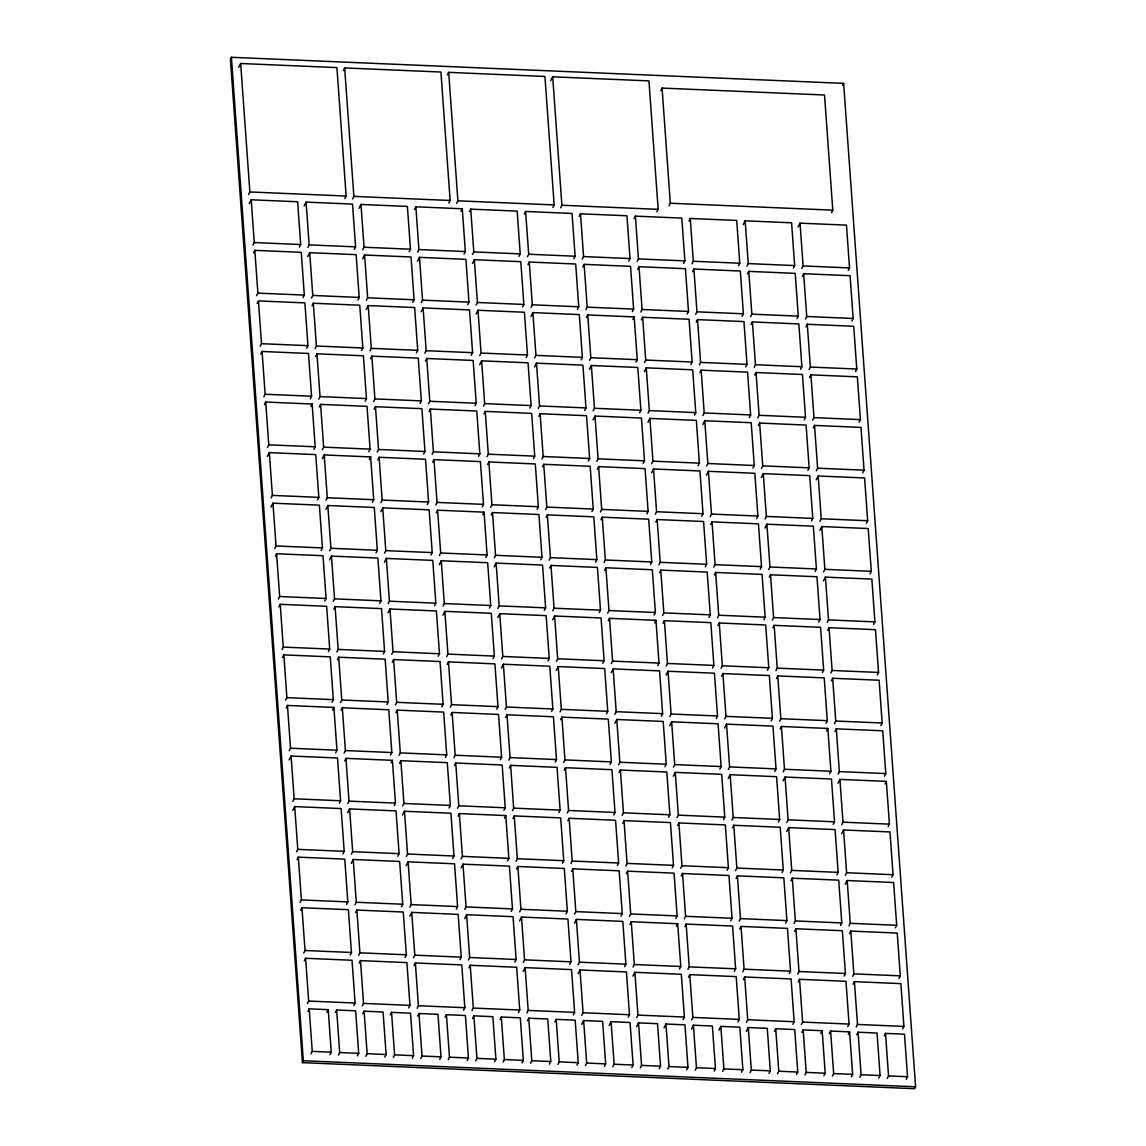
<?xml version="1.0" encoding="UTF-8"?>
<svg xmlns="http://www.w3.org/2000/svg" width="1146" height="1146" viewBox="0 0 1146 1146"><rect width="100%" height="100%" fill="white"/><g stroke="black" fill="none" stroke-linecap="round" stroke-linejoin="round"><path stroke-width="1.5" d="M231.392 57.3L230.418 59.22L302.444 1062.629L914.608 1088.7L915.582 1086.78L843.628 83.372L231.392 57.3L303.332 1060.709L302.372 1062.629M238.726 67.342L240.66 63.503L336.924 67.6L346.135 196.052L344.846 198.616M248.582 194.505L249.871 191.955L240.66 63.503M249.269 203.616L251.203 199.776L297.631 201.753L300.696 244.528L299.407 247.092M252.98 245.115L254.269 242.551L251.203 199.776M343.385 70.493L344.66 67.929L440.924 72.026L450.134 200.478L448.845 203.043M253.538 252.894L254.827 250.344L301.255 252.321L304.32 295.095L303.031 297.659M256.604 295.682L257.893 293.118L254.827 250.344M304.148 205.951L306.082 202.111L352.51 204.088L355.575 246.863L354.3 249.427M257.162 303.461L258.452 300.911L304.879 302.888L307.945 345.662L306.655 348.226M307.859 247.45L309.148 244.886L306.082 202.111M260.228 346.25L261.517 343.685L258.452 300.911M307.787 256.518L309.707 252.679L356.134 254.656L359.199 297.43L357.924 299.994M260.787 354.028L262.076 351.478L308.503 353.455L311.569 396.23L310.294 398.794M352.581 198.946L353.87 196.381L344.66 67.929M311.497 298.017L312.772 295.453L309.707 252.679M263.852 396.817L265.141 394.253L262.076 351.478M359.042 208.286L360.961 204.446L407.389 206.423L410.469 249.212L409.179 251.762M312.056 305.81L313.331 303.246L359.758 305.223L362.838 347.997L361.549 350.561M264.411 404.595L265.7 402.045L312.127 404.022L315.193 446.797L313.918 449.361M447.384 74.92L448.673 72.356L544.937 76.467L554.148 204.919L552.859 207.469M362.752 249.785L364.041 247.221L360.961 204.446M315.121 348.585L316.396 346.02L313.331 303.246M267.491 447.384L268.766 444.82L265.7 402.045M362.666 258.853L364.6 255.014L411.027 256.991L414.093 299.779L412.804 302.329M315.68 356.377L316.955 353.813L363.397 355.79L366.462 398.564L365.173 401.129M267.405 456.452L269.324 452.613L315.752 454.59L318.832 497.364L317.542 499.928M310.853 406.572L312.127 404.022M366.376 300.352L367.665 297.788L364.6 255.014M318.746 399.152L320.035 396.588L316.955 353.813M414.565 209.346L415.855 206.796L462.282 208.773L465.348 251.547L464.058 254.097M271.115 497.951L272.39 495.387L269.324 452.613M366.29 309.42L368.224 305.581L414.651 307.558L417.717 350.332L416.428 352.896M319.304 406.945L320.594 404.38L367.021 406.357L370.086 449.132L368.797 451.696M271.029 507.019L272.949 503.18L319.39 505.157L322.456 547.931L321.166 550.495M417.631 252.12L418.92 249.57L415.855 206.796M370 350.92L371.29 348.355L368.224 305.581M322.37 449.719L323.659 447.155L320.594 404.38M417.545 261.188L419.479 257.363L465.906 259.34L468.972 302.114L467.683 304.664M274.739 548.504L276.028 545.954L272.949 503.18M370.559 358.712L371.848 356.148L418.276 358.125L421.341 400.899L420.052 403.464M322.284 458.787L324.218 454.948L370.645 456.925L373.711 499.699L372.421 502.263M275.298 556.297L276.587 553.747L323.014 555.724L326.08 598.499L324.791 601.063M456.595 203.372L457.884 200.808L448.673 72.356M460.993 211.322L462.282 208.773M421.255 302.687L422.545 300.137L419.479 257.363M373.625 401.487L374.914 398.923L371.848 356.148M469.445 211.681L470.734 209.131L517.161 211.108L520.227 253.882L518.952 256.432M325.994 500.286L327.283 497.722L324.218 454.948M421.169 311.755L423.103 307.916L469.531 309.907L472.596 352.682L471.307 355.231M278.363 599.072L279.653 596.522L276.587 553.747M374.183 409.28L375.473 406.715L421.9 408.692L424.965 451.467L423.676 454.031M325.908 509.354L327.842 505.515L374.269 507.492L377.335 550.266L376.046 552.83M278.922 606.864L280.211 604.314L326.639 606.291L329.704 649.066L328.415 651.616M550.753 80.621L552.687 76.796L648.951 80.893L658.162 209.346L656.873 211.895M369.356 459.489L370.645 456.925M472.51 254.455L473.799 251.905L470.734 209.131M424.88 353.255L426.169 350.705L423.103 307.916M377.249 452.054L378.538 449.49L375.473 406.715M472.439 263.523L474.358 259.698L520.785 261.675L523.851 304.449L522.576 306.999M329.618 550.854L330.908 548.289L327.842 505.515M425.438 361.047L426.727 358.483L473.155 360.46L476.22 403.249L474.945 405.799M281.988 649.639L283.277 647.089L280.211 604.314M377.808 459.847L379.097 457.283L425.524 459.26L428.59 502.034L427.3 504.598M329.532 559.921L331.466 556.082L377.894 558.059L380.959 600.833L379.67 603.398M282.546 657.432L283.836 654.882L330.263 656.859L333.328 699.633L332.039 702.183M476.149 305.022L477.424 302.472L474.358 259.698M428.504 403.822L429.793 401.272L426.727 358.483M524.338 214.016L525.613 211.466L572.04 213.443L575.12 256.217L573.831 258.781M380.873 502.621L382.162 500.057L379.097 457.283M476.063 314.09L477.982 310.265L524.41 312.242L527.475 355.016L526.2 357.566M333.242 601.421L334.532 598.857L331.466 556.082M429.062 411.615L430.352 409.05L476.779 411.027L479.845 453.816L478.57 456.366M285.612 700.206L286.901 697.656L283.836 654.882M380.787 511.689L382.721 507.85L429.148 509.827L432.214 552.601L430.939 555.165M333.801 609.199L335.09 606.649L381.518 608.626L384.583 651.401L383.294 653.965M286.171 707.999L287.46 705.449L333.887 707.426L336.953 750.2L335.663 752.75M527.404 256.79L528.693 254.24L525.613 211.466M479.773 355.589L481.048 353.04L477.982 310.265M432.142 454.389L433.417 451.839L430.352 409.05M527.962 264.583L529.251 262.033L575.679 264.01L578.744 306.784L577.455 309.348M384.497 553.189L385.787 550.624L382.721 507.85M479.687 364.657L481.607 360.832L528.034 362.809L531.114 405.584L529.824 408.134M336.867 651.988L338.156 649.424L335.09 606.649M560.609 207.798L561.898 205.249L552.687 76.796M432.701 462.182L433.976 459.618L480.403 461.594L483.483 504.383L482.194 506.933M289.236 750.773L290.525 748.223L287.46 705.449M384.426 562.256L386.345 558.417L432.773 560.394L435.838 603.168L434.563 605.733M337.425 659.767L338.715 657.217L385.142 659.194L388.208 701.968L386.933 704.532M289.15 759.841L291.084 756.016L337.511 757.993L340.577 800.768L339.288 803.317M531.028 307.357L532.317 304.807L529.251 262.033M483.397 406.157L484.686 403.607L481.607 360.832M579.217 216.365L580.506 213.801L626.934 215.777L629.999 258.552L628.71 261.116M332.598 709.976L333.887 707.426M435.767 504.956L437.041 502.406L433.976 459.618M530.942 316.439L532.876 312.6L579.303 314.577L582.369 357.351L581.079 359.901M388.136 603.756L389.411 601.192L386.345 558.417M483.956 413.95L485.245 411.4L531.672 413.377L534.738 456.151L533.449 458.701M340.505 702.555L341.78 699.991L338.715 657.217M436.325 512.749L437.6 510.185L484.042 512.162L487.107 554.951L485.818 557.5M292.86 801.341L294.15 798.791L291.084 756.016M388.05 612.824L389.969 608.984L436.397 610.961L439.477 653.736L438.187 656.3M341.05 710.334L342.339 707.784L388.766 709.761L391.832 752.535L390.557 755.099M292.789 810.408L294.708 806.583L341.136 808.56L344.201 851.335L342.926 853.885M660.784 90.649L662.073 88.084L824.518 95.003L832.784 210.148L831.495 212.698M582.283 259.139L583.572 256.575L580.506 213.801M534.652 357.924L535.941 355.375L532.876 312.6M487.021 456.724L488.311 454.174L485.245 411.4M582.841 266.932L584.131 264.368L630.558 266.345L633.623 309.119L632.334 311.683M439.391 555.524L440.68 552.974L437.6 510.185M534.566 367.007L536.5 363.167L582.927 365.144L585.993 407.919L584.704 410.469M391.76 654.323L393.035 651.759L389.969 608.984M487.58 464.517L488.869 461.967L535.297 463.944L538.362 506.718L537.073 509.268M344.129 753.123L345.404 750.558L342.339 707.784M439.305 564.591L441.239 560.752L487.666 562.729L490.732 605.518L489.442 608.068M296.499 851.908L297.774 849.358L294.708 806.583M392.319 662.116L393.594 659.552L440.035 661.529L443.101 704.303L441.812 706.867M344.688 760.901L345.963 758.351L392.39 760.328L395.47 803.102L394.181 805.667M297.058 859.701L298.332 857.151L344.76 859.128L347.825 901.902L346.55 904.452M482.753 514.726L484.042 512.162M585.907 309.707L587.196 307.142L584.131 264.368M538.276 408.492L539.565 405.942L536.5 363.167M634.096 218.7L635.385 216.136L681.813 218.112L684.878 260.887L683.589 263.451M490.646 507.291L491.935 504.741L488.869 461.967M586.466 317.485L587.755 314.935L634.182 316.912L637.248 359.686L635.958 362.251M443.015 606.091L444.304 603.541L441.239 560.752M538.835 416.285L540.124 413.735L586.551 415.712L589.617 458.486L588.328 461.036M395.384 704.89L396.674 702.326L393.594 659.552M491.204 515.084L492.494 512.534L538.921 514.511L541.986 557.285L540.697 559.835M347.754 803.69L349.029 801.126L345.963 758.351M442.929 615.158L444.863 611.319L491.29 613.296L494.356 656.085L493.067 658.635M300.123 902.475L301.398 899.925L298.332 857.151M395.943 712.683L397.232 710.119L443.66 712.096L446.725 754.87L445.436 757.434M347.668 812.758L349.587 808.918L396.029 810.895L399.095 853.67L397.805 856.234M300.682 910.268L301.957 907.718L348.384 909.695L351.464 952.469L350.175 955.019M637.162 261.474L638.451 258.91L635.385 216.136M589.531 360.274L590.82 357.71L587.755 314.935M669.049 205.779L670.324 203.229L662.073 88.084M541.9 459.059L543.19 456.509L540.124 413.735M637.72 269.267L639.01 266.703L685.437 268.68L688.502 311.454L687.228 314.018M391.115 762.878L392.39 760.328M494.27 557.858L495.559 555.309L492.494 512.534M589.445 369.341L591.379 365.502L637.806 367.479L640.872 410.254L639.583 412.818M446.639 656.658L447.928 654.108L444.863 611.319M542.459 466.852L543.748 464.302L590.176 466.279L593.241 509.053L591.952 511.603M399.009 755.458L400.298 752.893L397.232 710.119M494.184 566.926L496.118 563.101L542.545 565.078L545.611 607.853L544.321 610.403M351.378 854.257L352.667 851.693L349.587 808.918M447.198 664.451L448.487 661.887L494.914 663.863L497.98 706.652L496.691 709.202M303.747 953.042L305.037 950.492L301.957 907.718M399.567 763.25L400.856 760.686L447.284 762.663L450.349 805.437L449.06 808.002M351.292 863.325L353.226 859.486L399.653 861.463L402.719 904.237L401.429 906.801M304.306 960.835L305.595 958.285L352.023 960.262L355.088 1003.037L353.799 1005.586M632.893 319.476L634.182 316.912M640.8 312.041L642.075 309.477L639.01 266.703M593.155 410.841L594.445 408.277L591.379 365.502M688.99 221.035L690.264 218.471L736.692 220.447L739.772 263.236L738.482 265.786M545.525 509.626L546.814 507.076L543.748 464.302M641.359 319.834L642.634 317.27L689.061 319.247L692.127 362.021L690.852 364.586M497.894 608.426L499.183 605.876L496.118 563.101M593.084 419.909L595.003 416.07L641.431 418.046L644.496 460.821L643.221 463.385M450.263 707.225L451.553 704.661L448.487 661.887M546.083 517.419L547.373 514.869L593.8 516.846L596.865 559.62L595.591 562.17M402.633 806.025L403.922 803.461L400.856 760.686M497.808 617.493L499.742 613.669L546.169 615.646L549.235 658.42L547.946 660.97M355.002 904.824L356.291 902.26L353.226 859.486M450.822 715.018L452.111 712.454L498.539 714.431L501.604 757.22L500.315 759.769M307.372 1003.61L308.661 1001.06L305.595 958.285M402.547 815.093L404.481 811.253L450.908 813.23L453.974 856.005L452.684 858.569M355.561 912.603L356.85 910.053L403.277 912.03L406.343 954.804L405.054 957.368M307.93 1011.402L309.219 1008.852L328.2 1009.655L331.251 1052.171L329.962 1054.721M692.055 263.809L693.33 261.259L690.264 218.471M644.424 362.609L645.699 360.045L642.634 317.27M596.794 461.408L598.069 458.844L595.003 416.07M692.614 271.602L693.889 269.038L740.33 271.015L743.396 313.803L742.107 316.353M549.149 560.193L550.438 557.644L547.373 514.869M644.339 371.676L646.258 367.837L692.685 369.814L695.765 412.589L694.476 415.153M501.518 658.993L502.808 656.443L499.742 613.669M597.353 469.187L598.627 466.637L645.055 468.614L648.12 511.388L646.845 513.952M453.888 757.793L455.177 755.228L452.111 712.454M549.708 567.986L550.997 565.436L597.424 567.413L600.49 610.188L599.215 612.738M326.911 1012.219L328.2 1009.655M406.257 856.592L407.546 854.028L404.481 811.253M501.432 668.061L503.366 664.236L549.794 666.213L552.859 708.987L551.584 711.537M358.626 955.392L359.916 952.827L356.85 910.053M454.446 765.585L455.736 763.021L502.163 764.998L505.228 807.772L503.939 810.337M310.981 1053.919L312.256 1051.369L309.219 1008.852M406.171 865.66L408.105 861.821L454.532 863.798L457.598 906.572L456.309 909.136M359.185 963.17L360.474 960.62L406.902 962.597L409.967 1005.371L408.678 1007.936M335.377 1012.577L336.652 1010.013L355.647 1010.829L358.698 1053.346L357.409 1055.896M695.679 314.376L696.969 311.827L693.889 269.038M648.049 413.176L649.338 410.612L646.258 367.837M743.224 224.645L745.158 220.82L791.585 222.797L794.651 265.571L793.361 268.121M600.418 511.976L601.693 509.411L598.627 466.637M696.238 322.169L697.527 319.605L743.955 321.582L747.02 364.371L745.731 366.921M552.787 610.761L554.062 608.211L550.997 565.436M647.963 422.244L649.897 418.405L696.324 420.381L699.389 463.156L698.1 465.72M505.142 709.56L506.432 707.01L503.366 664.236M600.977 519.754L602.252 517.204L648.679 519.181L651.759 561.955L650.47 564.52M457.512 808.36L458.801 805.796L455.736 763.021M552.701 619.828L554.621 616.004L601.048 617.981L604.128 660.755L602.839 663.305M409.881 907.159L411.17 904.595L408.105 861.821M505.701 717.353L506.99 714.789L553.418 716.78L556.483 759.554L555.208 762.104M362.251 1005.944L363.54 1003.395L360.474 960.62M458.071 816.153L459.36 813.588L505.787 815.565L508.853 858.34L507.578 860.904M338.414 1055.094L339.703 1052.529L336.652 1010.013M409.795 916.227L411.729 912.388L458.156 914.365L461.222 957.139L459.933 959.703M362.809 1013.737L364.099 1011.187L383.079 1011.99L386.13 1054.506L384.841 1057.07M746.934 266.144L748.223 263.594L745.158 220.82M699.304 364.944L700.593 362.394L697.527 319.605M651.673 463.743L652.962 461.179L649.897 418.405M747.493 273.937L748.782 271.387L795.209 273.364L798.275 316.138L796.986 318.688M842.668 85.291L843.628 83.372M604.042 562.543L605.332 559.979L602.252 517.204M699.862 372.737L701.151 370.172L747.579 372.149L750.644 414.938L749.355 417.488M556.412 661.328L557.687 658.778L554.621 616.004M651.587 472.811L653.521 468.972L699.948 470.949L703.014 513.723L701.724 516.287M508.781 760.127L510.056 757.578L506.99 714.789M604.601 570.321L605.89 567.771L652.318 569.748L655.383 612.523L654.094 615.087M461.15 858.927L462.425 856.363L459.36 813.588M556.326 670.396L558.245 666.571L604.687 668.548L607.752 711.322L606.463 713.872M413.505 957.727L414.795 955.162L411.729 912.388M509.34 767.92L510.615 765.356L557.042 767.347L560.122 810.122L558.833 812.672M365.861 1056.254L367.15 1053.704L364.099 1011.187M461.064 867.995L462.984 864.156L509.411 866.132L512.477 908.907L511.202 911.471M414.064 965.519L415.353 962.955L461.781 964.932L464.846 1007.706L463.571 1010.271M390.256 1014.912L391.545 1012.348L410.526 1013.164L413.577 1055.681L412.288 1058.231M750.558 316.711L751.848 314.162L748.782 271.387M702.928 415.511L704.217 412.947L701.151 370.172M798.103 226.98L800.037 223.155L846.464 225.132L849.53 267.906L848.241 270.456M655.297 514.31L656.586 511.746L653.521 468.972M751.117 324.504L752.406 321.954L798.834 323.931L801.899 366.706L800.61 369.256M504.498 818.129L505.787 815.565M607.667 613.11L608.956 610.546L605.89 567.771M702.842 424.579L704.776 420.74L751.203 422.716L754.269 465.505L752.979 468.055M560.036 711.895L561.325 709.345L558.245 666.571M655.856 522.103L657.145 519.539L703.572 521.516L706.638 564.29L705.349 566.855M512.405 810.695L513.68 808.145L510.615 765.356M608.225 620.888L609.514 618.339L655.942 620.315L659.007 663.09L657.718 665.654M464.775 909.494L466.05 906.93L462.984 864.156M560.595 719.688L561.884 717.138L608.311 719.115L611.377 761.889L610.087 764.439M417.144 1008.294L418.419 1005.73L415.353 962.955M512.964 818.488L514.239 815.923L560.681 817.9L563.746 860.689L562.457 863.239M393.307 1057.429L394.582 1054.864L391.545 1012.348M464.689 918.562L466.608 914.723L513.036 916.7L516.115 959.474L514.826 962.038M417.703 1016.072L418.978 1013.522L437.973 1014.325L441.009 1056.841L439.735 1059.405M801.813 268.479L803.102 265.929L800.037 223.155M754.183 367.279L755.472 364.729L752.406 321.954M706.552 466.078L707.841 463.514L704.776 420.74M802.372 276.272L803.661 273.722L850.088 275.699L853.154 318.473L851.879 321.023M658.921 564.878L660.211 562.314L657.145 519.539M754.741 375.071L756.031 372.522L802.458 374.498L805.523 417.273L804.234 419.823M611.291 663.677L612.58 661.113L609.514 618.339M706.466 475.146L708.4 471.307L754.827 473.284L757.893 516.058L756.604 518.622M563.66 762.462L564.949 759.913L561.884 717.138M659.48 572.671L660.769 570.106L707.197 572.083L710.262 614.858L708.973 617.422M516.029 861.262L517.319 858.712L514.239 815.923M611.205 672.745L613.139 668.906L659.566 670.883L662.632 713.657L661.342 716.221M468.399 960.062L469.674 957.497L466.608 914.723M564.219 770.255L565.508 767.705L611.935 769.682L615.001 812.457L613.712 815.007M420.74 1058.589L422.029 1056.039L418.978 1013.522M516.588 869.055L517.877 866.491L564.305 868.467L567.37 911.256L566.081 913.806M468.958 967.854L470.232 965.29L516.674 967.267L519.74 1010.041L518.45 1012.606M445.135 1017.247L446.424 1014.697L465.405 1015.499L468.456 1058.016L467.167 1060.566M805.452 319.046L806.727 316.497L803.661 273.722M654.653 622.865L655.942 620.315M757.807 417.846L759.096 415.296L756.031 372.522M710.176 516.645L711.465 514.081L708.4 471.307M805.996 326.839L807.285 324.289L853.713 326.266L856.778 369.041L855.503 371.591M662.546 615.445L663.835 612.881L660.769 570.106M758.365 425.639L759.655 423.075L806.082 425.066L809.148 467.84L807.873 470.39M614.915 714.23L616.204 711.68L613.139 668.906M710.735 524.438L712.024 521.874L758.451 523.851L761.517 566.625L760.228 569.19M567.284 813.03L568.574 810.48L565.508 767.705M663.104 623.238L664.394 620.674L710.821 622.65L713.886 665.425L712.597 667.989M519.654 911.829L520.943 909.279L517.877 866.491M614.829 723.312L616.763 719.473L663.19 721.45L666.256 764.224L664.966 766.789M472.023 1010.629L473.312 1008.065L470.232 965.29M567.843 820.823L569.132 818.273L615.56 820.25L618.625 863.024L617.336 865.574M448.186 1059.764L449.476 1057.199L446.424 1014.697M519.568 920.897L521.502 917.058L567.929 919.035L570.995 961.823L569.705 964.373M472.582 1018.422L473.871 1015.857L492.852 1016.674L495.903 1059.176L494.614 1061.74M809.076 369.614L810.351 367.064L807.285 324.289M761.445 468.413L762.72 465.863L759.655 423.075M713.8 567.213L715.09 564.649L712.024 521.874M809.635 377.406L810.91 374.857L857.337 376.833L860.417 419.608L859.128 422.158M666.17 666.012L667.459 663.448L664.394 620.674M761.359 477.481L763.279 473.642L809.706 475.633L812.772 518.407L811.497 520.957M618.539 764.797L619.828 762.248L616.763 719.473M714.359 575.005L715.648 572.441L762.076 574.418L765.141 617.193L763.866 619.757M570.909 863.597L572.198 861.047L569.132 818.273M666.084 675.08L668.018 671.241L714.445 673.218L717.511 715.992L716.236 718.556M523.278 962.396L524.567 959.847L521.502 917.058M619.098 772.59L620.387 770.04L666.814 772.017L669.88 814.792L668.591 817.342M475.633 1060.938L476.908 1058.374L473.871 1015.857M571.467 871.39L572.756 868.84L619.184 870.817L622.249 913.591L620.96 916.141M523.192 971.464L525.126 967.625L571.553 969.602L574.619 1012.391L573.329 1014.941M500.028 1019.582L501.303 1017.032L520.298 1017.834L523.335 1060.351L522.06 1062.915M812.7 420.181L813.975 417.631L810.91 374.857M765.07 518.98L766.345 516.431L763.279 473.642M717.439 617.78L718.714 615.216L715.648 572.441M813.259 427.974L814.534 425.424L860.975 427.401L864.041 470.175L862.752 472.725M669.794 716.579L671.083 714.015L668.018 671.241M764.984 528.048L766.903 524.209L813.331 526.186L816.41 568.975L815.121 571.525M622.163 815.365L623.453 812.815L620.387 770.04M717.998 625.573L719.273 623.009L765.7 624.985L768.765 667.76L767.491 670.324M574.533 914.164L575.822 911.614L572.756 868.84M669.722 725.647L671.642 721.808L718.069 723.785L721.135 766.559L719.86 769.124M526.902 1012.964L528.191 1010.414L525.126 967.625M622.722 823.157L624.011 820.608L670.439 822.584L673.504 865.359L672.229 867.909M503.065 1062.098L504.355 1059.549L501.303 1017.032M574.447 923.232L576.381 919.407L622.808 921.384L625.874 964.158L624.584 966.708M527.461 1020.757L528.75 1018.192L547.731 1019.009L550.782 1061.525L549.493 1064.075M816.324 470.748L817.614 468.198L814.534 425.424M768.694 569.548L769.983 566.998L766.903 524.209M721.063 668.347L722.338 665.783L719.273 623.009M816.239 479.816L818.172 475.991L864.6 477.968L867.665 520.742L866.376 523.292M673.433 767.147L674.708 764.583L671.642 721.808M769.253 577.34L770.542 574.776L816.969 576.753L820.035 619.542L818.745 622.092M625.788 865.932L627.077 863.382L624.011 820.608M721.622 676.14L722.897 673.576L769.324 675.553L772.404 718.327L771.115 720.891M578.157 964.731L579.446 962.182L576.381 919.407M673.347 776.214L675.266 772.375L721.694 774.352L724.773 817.127L723.484 819.691M530.512 1063.273L531.801 1060.709L528.75 1018.192M626.346 873.725L627.636 871.175L674.063 873.152L677.128 915.926L675.854 918.476M578.071 973.799L580.005 969.974L626.432 971.951L629.498 1014.726L628.223 1017.276M554.908 1021.917L556.197 1019.367L575.177 1020.169L578.229 1062.686L576.939 1065.25M819.949 521.315L821.238 518.766L818.172 475.991M772.318 620.115L773.607 617.565L770.542 574.776M724.687 718.914L725.977 716.35L722.897 673.576M819.863 530.383L821.797 526.558L868.224 528.535L871.289 571.31L870 573.86M677.057 817.714L678.332 815.15L675.266 772.375M772.877 627.908L774.166 625.344L820.593 627.32L823.659 670.109L822.37 672.659M629.426 916.499L630.701 913.949L627.636 871.175M724.601 727.982L726.535 724.143L772.963 726.12L776.028 768.894L774.739 771.459M581.781 1015.299L583.07 1012.749L580.005 969.974M677.615 825.492L678.89 822.943L725.332 824.919L728.398 867.694L727.108 870.258M557.959 1064.433L559.234 1061.884L556.197 1019.367M629.985 924.292L631.26 921.742L677.687 923.719L680.767 966.493L679.478 969.043M581.71 1024.366L583.629 1020.542L602.624 1021.344L605.661 1063.86L604.386 1066.41M823.573 571.883L824.862 569.333L821.797 526.558M775.942 670.682L777.232 668.132L774.166 625.344M728.312 769.482L729.601 766.918L726.535 724.143M823.487 580.95L825.421 577.126L871.848 579.102L874.914 621.877L873.624 624.427M680.681 868.281L681.97 865.717L678.89 822.943M776.501 678.475L777.79 675.911L824.218 677.888L827.283 720.676L825.994 723.226M633.05 967.066L634.325 964.517L631.26 921.742M728.226 778.549L730.16 774.71L776.587 776.687L779.652 819.462L778.363 822.026M585.391 1065.608L586.68 1063.044L583.629 1020.542M681.24 876.06L682.529 873.51L728.956 875.487L732.022 918.261L730.733 920.825M632.964 976.134L634.884 972.309L681.326 974.286L684.391 1017.061L683.102 1019.611M609.142 1025.541L611.076 1021.702L630.056 1022.519L633.108 1065.021L631.818 1067.585M827.197 622.45L828.486 619.9L825.421 577.126M676.412 926.269L677.687 923.719M779.567 721.249L780.856 718.7L777.79 675.911M731.936 820.049L733.225 817.485L730.16 774.71M827.756 630.243L829.045 627.693L875.472 629.67L878.538 672.444L877.249 674.994M684.305 918.848L685.595 916.284L682.529 873.51M780.125 729.042L781.414 726.478L827.842 728.455L830.907 771.244L829.618 773.794M636.675 1017.634L637.964 1015.084L634.884 972.309M732.495 827.842L733.784 825.278L780.211 827.254L783.277 870.029L781.987 872.593M612.838 1066.768L614.127 1064.219L611.076 1021.702M684.864 926.627L686.153 924.077L732.581 926.054L735.646 968.828L734.357 971.393M636.589 1026.701L638.523 1022.877L657.503 1023.679L660.554 1066.195L659.265 1068.745M830.821 673.017L832.111 670.467L829.045 627.693M783.191 771.817L784.48 769.267L781.414 726.478M735.56 870.616L736.849 868.052L733.784 825.278M831.38 680.81L832.669 678.26L879.097 680.237L882.162 723.011L880.873 725.561M687.929 969.416L689.219 966.852L686.153 924.077M783.105 780.884L785.039 777.045L831.466 779.022L834.532 821.811L833.242 824.361M640.285 1067.943L641.559 1065.393L638.523 1022.877M736.119 878.409L737.408 875.845L783.835 877.822L786.901 920.596L785.612 923.16M688.488 977.194L689.777 974.644L736.205 976.621L739.27 1019.396L737.981 1021.96M664.035 1027.876L665.955 1024.037L684.95 1024.853L687.987 1067.37L686.712 1069.92M826.553 731.019L827.842 728.455M834.446 723.584L835.735 721.035L832.669 678.26M786.815 822.384L788.104 819.834L785.039 777.045M739.184 921.183L740.474 918.619L737.408 875.845M835.004 731.377L836.293 728.827L882.721 730.804L885.786 773.579L884.511 776.129M691.554 1019.983L692.843 1017.419L689.777 974.644M786.729 831.452L788.663 827.613L835.09 829.589L838.156 872.378L836.881 874.928M667.717 1069.118L669.006 1066.554L665.955 1024.037M739.743 928.976L741.032 926.412L787.46 928.389L790.525 971.163L789.236 973.728M691.468 1029.051L693.402 1025.212L712.382 1026.014L715.433 1068.53L714.144 1071.095M838.084 774.152L839.359 771.602L836.293 728.827M790.439 872.951L791.728 870.387L788.663 827.613M742.809 971.751L744.098 969.187L741.032 926.412M837.998 783.219L839.918 779.395L886.345 781.371L889.411 824.146L888.136 826.696M695.164 1070.278L696.453 1067.728L693.402 1025.212M790.998 880.744L792.287 878.18L838.714 880.157L841.78 922.931L840.505 925.495M743.367 979.543L744.656 976.979L791.084 978.956L794.149 1021.731L792.874 1024.295M718.914 1030.211L720.848 1026.372L739.829 1027.188L742.88 1069.705L741.591 1072.255M841.708 824.719L842.983 822.169L839.918 779.395M794.078 923.518L795.353 920.954L792.287 878.18M746.433 1022.318L747.722 1019.754L744.656 976.979M841.622 833.787L843.542 829.962L889.969 831.939L893.049 874.713L891.76 877.263M722.61 1071.453L723.885 1068.889L720.848 1026.372M794.636 931.311L795.911 928.747L842.339 930.724L845.419 973.498L844.129 976.063M746.361 1031.386L748.281 1027.547L767.276 1028.363L770.313 1070.865L769.038 1073.43M885.07 783.921L886.345 781.371M845.333 875.286L846.622 872.736L843.542 829.962M797.702 974.086L798.977 971.522L795.911 928.747M750.043 1072.613L751.332 1070.063L748.281 1027.547M845.247 884.354L847.181 880.515L893.608 882.506L896.673 925.28L895.384 927.83M798.261 981.878L799.536 979.314L845.977 981.291L849.043 1024.066L847.754 1026.63M774.438 1031.271L775.727 1028.721L794.708 1029.523L797.759 1072.04L796.47 1074.59M848.957 925.853L850.246 923.304L847.181 880.515M801.326 1024.653L802.615 1022.089L799.536 979.314M777.489 1073.788L778.779 1071.238L775.727 1028.721M849.515 933.646L850.805 931.082L897.232 933.073L900.298 975.848L899.008 978.398M801.885 1032.446L803.174 1029.882L822.155 1030.698L825.206 1073.215L823.917 1075.765M820.865 1033.248L822.155 1030.698M852.581 976.421L853.87 973.871L850.805 931.082M804.936 1074.962L806.211 1072.398L803.174 1029.882M853.14 984.213L854.429 981.649L900.856 983.626L903.922 1026.415L902.633 1028.965M829.317 1033.606L830.606 1031.056L849.601 1031.858L852.638 1074.375L851.363 1076.939M848.312 1034.423L849.601 1031.858M856.205 1026.988L857.495 1024.438L854.429 981.649M832.368 1076.123L833.658 1073.573L830.606 1031.056M856.764 1034.781L858.053 1032.217L877.034 1033.033L880.085 1075.55L878.796 1078.1M859.815 1077.297L861.104 1074.733L858.053 1032.217M884.211 1035.941L885.5 1033.391L904.481 1034.193L907.532 1076.71L906.242 1079.274M887.262 1078.458L888.537 1075.908L885.5 1033.391M670.324 203.229L832.784 210.148M249.871 191.955L346.135 196.052M353.87 196.381L450.134 200.478M457.884 200.808L554.148 204.919M561.898 205.249L658.162 209.346M254.269 242.551L300.696 244.528M309.148 244.886L355.575 246.863M364.041 247.221L410.469 249.212M418.92 249.57L465.348 251.547M473.799 251.905L520.227 253.882M528.693 254.24L575.12 256.217M583.572 256.575L629.999 258.552M638.451 258.91L684.878 260.887M693.33 261.259L739.772 263.236M748.223 263.594L794.651 265.571M803.102 265.929L849.53 267.906M257.893 293.118L304.32 295.095M312.772 295.453L359.199 297.43M367.665 297.788L414.093 299.779M422.545 300.137L468.972 302.114M477.424 302.472L523.851 304.449M532.317 304.807L578.744 306.784M587.196 307.142L633.623 309.119M642.075 309.477L688.502 311.454M696.969 311.827L743.396 313.803M751.848 314.162L798.275 316.138M806.727 316.497L853.154 318.473M261.517 343.685L307.945 345.662M316.396 346.02L362.838 347.997M371.29 348.355L417.717 350.332M426.169 350.705L472.596 352.682M481.048 353.04L527.475 355.016M535.941 355.375L582.369 357.351M590.82 357.71L637.248 359.686M645.699 360.045L692.127 362.021M700.593 362.394L747.02 364.371M755.472 364.729L801.899 366.706M810.351 367.064L856.778 369.041M265.141 394.253L311.569 396.23M320.035 396.588L366.462 398.564M374.914 398.923L421.341 400.899M429.793 401.272L476.22 403.249M484.686 403.607L531.114 405.584M539.565 405.942L585.993 407.919M594.445 408.277L640.872 410.254M649.338 410.612L695.765 412.589M704.217 412.947L750.644 414.938M759.096 415.296L805.523 417.273M813.975 417.631L860.417 419.608M268.766 444.82L315.193 446.797M323.659 447.155L370.086 449.132M378.538 449.49L424.965 451.467M433.417 451.839L479.845 453.816M488.311 454.174L534.738 456.151M543.19 456.509L589.617 458.486M598.069 458.844L644.496 460.821M652.962 461.179L699.389 463.156M707.841 463.514L754.269 465.505M762.72 465.863L809.148 467.84M817.614 468.198L864.041 470.175M272.39 495.387L318.832 497.364M327.283 497.722L373.711 499.699M382.162 500.057L428.59 502.034M437.041 502.406L483.483 504.383M491.935 504.741L538.362 506.718M546.814 507.076L593.241 509.053M601.693 509.411L648.12 511.388M656.586 511.746L703.014 513.723M711.465 514.081L757.893 516.058M766.345 516.431L812.772 518.407M821.238 518.766L867.665 520.742M276.028 545.954L322.456 547.931M330.908 548.289L377.335 550.266M385.787 550.624L432.214 552.601M440.68 552.974L487.107 554.951M495.559 555.309L541.986 557.285M550.438 557.644L596.865 559.62M605.332 559.979L651.759 561.955M660.211 562.314L706.638 564.29M715.09 564.649L761.517 566.625M769.983 566.998L816.41 568.975M824.862 569.333L871.289 571.31M279.653 596.522L326.08 598.499M334.532 598.857L380.959 600.833M389.411 601.192L435.838 603.168M444.304 603.541L490.732 605.518M499.183 605.876L545.611 607.853M554.062 608.211L600.49 610.188M608.956 610.546L655.383 612.523M663.835 612.881L710.262 614.858M718.714 615.216L765.141 617.193M773.607 617.565L820.035 619.542M828.486 619.9L874.914 621.877M283.277 647.089L329.704 649.066M338.156 649.424L384.583 651.401M393.035 651.759L439.477 653.736M447.928 654.108L494.356 656.085M502.808 656.443L549.235 658.42M557.687 658.778L604.128 660.755M612.58 661.113L659.007 663.09M667.459 663.448L713.886 665.425M722.338 665.783L768.765 667.76M777.232 668.132L823.659 670.109M832.111 670.467L878.538 672.444M286.901 697.656L333.328 699.633M341.78 699.991L388.208 701.968M396.674 702.326L443.101 704.303M451.553 704.661L497.98 706.652M506.432 707.01L552.859 708.987M561.325 709.345L607.752 711.322M616.204 711.68L662.632 713.657M671.083 714.015L717.511 715.992M725.977 716.35L772.404 718.327M780.856 718.7L827.283 720.676M835.735 721.035L882.162 723.011M290.525 748.223L336.953 750.2M345.404 750.558L391.832 752.535M400.298 752.893L446.725 754.87M455.177 755.228L501.604 757.22M510.056 757.578L556.483 759.554M564.949 759.913L611.377 761.889M619.828 762.248L666.256 764.224M674.708 764.583L721.135 766.559M729.601 766.918L776.028 768.894M784.48 769.267L830.907 771.244M839.359 771.602L885.786 773.579M294.15 798.791L340.577 800.768M349.029 801.126L395.47 803.102M403.922 803.461L450.349 805.437M458.801 805.796L505.228 807.772M513.68 808.145L560.122 810.122M568.574 810.48L615.001 812.457M623.453 812.815L669.88 814.792M678.332 815.15L724.773 817.127M733.225 817.485L779.652 819.462M788.104 819.834L834.532 821.811M842.983 822.169L889.411 824.146M297.774 849.358L344.201 851.335M352.667 851.693L399.095 853.67M407.546 854.028L453.974 856.005M462.425 856.363L508.853 858.34M517.319 858.712L563.746 860.689M572.198 861.047L618.625 863.024M627.077 863.382L673.504 865.359M681.97 865.717L728.398 867.694M736.849 868.052L783.277 870.029M791.728 870.387L838.156 872.378M846.622 872.736L893.049 874.713M301.398 899.925L347.825 901.902M356.291 902.26L402.719 904.237M411.17 904.595L457.598 906.572M466.05 906.93L512.477 908.907M520.943 909.279L567.37 911.256M575.822 911.614L622.249 913.591M630.701 913.949L677.128 915.926M685.595 916.284L732.022 918.261M740.474 918.619L786.901 920.596M795.353 920.954L841.78 922.931M850.246 923.304L896.673 925.28M305.037 950.492L351.464 952.469M359.916 952.827L406.343 954.804M414.795 955.162L461.222 957.139M469.674 957.497L516.115 959.474M524.567 959.847L570.995 961.823M579.446 962.182L625.874 964.158M634.325 964.517L680.767 966.493M689.219 966.852L735.646 968.828M744.098 969.187L790.525 971.163M798.977 971.522L845.419 973.498M853.87 973.871L900.298 975.848M308.661 1001.06L355.088 1003.037M363.54 1003.395L409.967 1005.371M418.419 1005.73L464.846 1007.706M473.312 1008.065L519.74 1010.041M528.191 1010.414L574.619 1012.391M583.07 1012.749L629.498 1014.726M637.964 1015.084L684.391 1017.061M692.843 1017.419L739.27 1019.396M747.722 1019.754L794.149 1021.731M802.615 1022.089L849.043 1024.066M857.495 1024.438L903.922 1026.415M312.256 1051.369L331.251 1052.171M339.703 1052.529L358.698 1053.346M367.15 1053.704L386.13 1054.506M394.582 1054.864L413.577 1055.681M422.029 1056.039L441.009 1056.841M449.476 1057.199L468.456 1058.016M476.908 1058.374L495.903 1059.176M504.355 1059.549L523.335 1060.351M531.801 1060.709L550.782 1061.525M559.234 1061.884L578.229 1062.686M586.68 1063.044L605.661 1063.86M614.127 1064.219L633.108 1065.021M641.559 1065.393L660.554 1066.195M669.006 1066.554L687.987 1067.37M696.453 1067.728L715.433 1068.53M723.885 1068.889L742.88 1069.705M751.332 1070.063L770.313 1070.865M778.779 1071.238L797.759 1072.04M806.211 1072.398L825.206 1073.215M833.658 1073.573L852.638 1074.375M861.104 1074.733L880.085 1075.55M888.537 1075.908L907.532 1076.71M303.332 1060.709L915.582 1086.78"/></g></svg>
